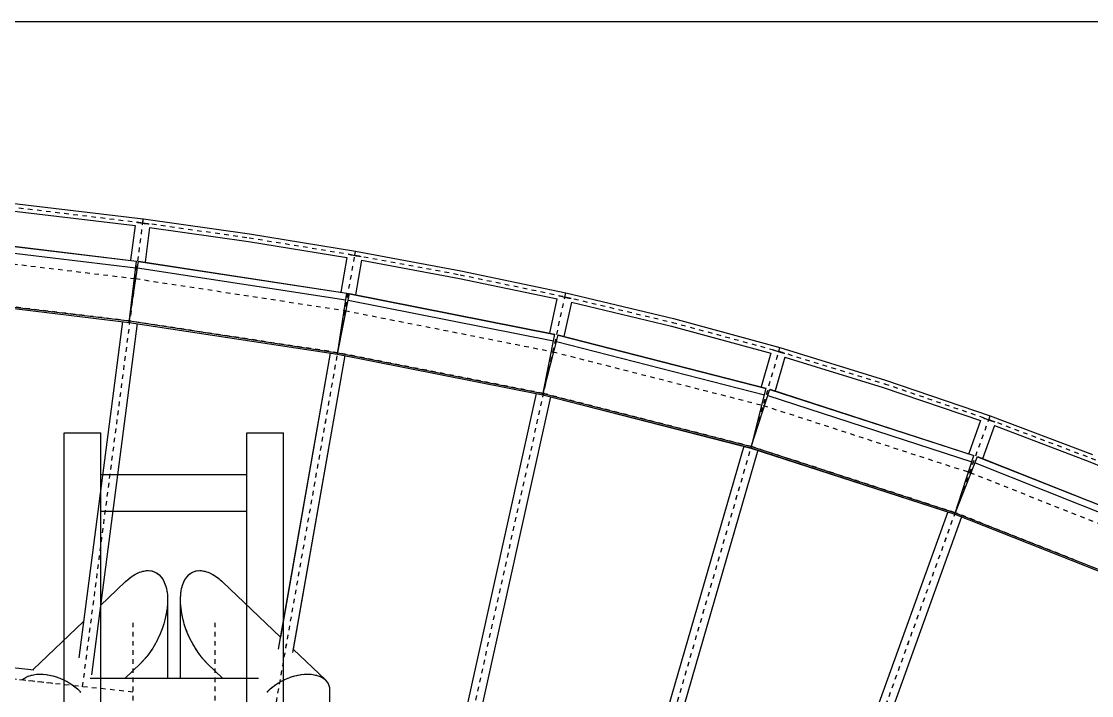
# Model space of a CAD drawing. Header units: millimetres. Extents: x 149919 to 150445, y 136651 to 136866.
# Drawn here: x 150370.12 to 150393.57, y 136850.75 to 136865.53 of the extents above; entities that cross this region are included whole.
import ezdxf

# ---------------------------------------------------------------- set-up
doc = ezdxf.new("R2010")
doc.units = ezdxf.units.MM
doc.header["$LTSCALE"] = 0.25
doc.linetypes.add('CENTER', pattern=[50.8, 31.75, -6.35, 6.35, -6.35])
doc.linetypes.add('XKITLINE00', pattern=[0])

# ---------------------------------------------------------------- blocks, each defined once
blk = doc.blocks.new('çatıı')
at = {"color": 8, "linetype": 'CENTER'}
for p, q in [((22666.7, 21126), (23097, 21074.3)), ((22965, 20057.8), (23097, 21074.3)), ((23097, 21074.3), (23329.7, 21041.4)), ((23329.7, 21041.4), (23561.5, 21003.4)), ((22653.3, 21003.2), (23081.1, 20951.8)), ((23382.7, 19984.5), (23561.5, 21003.4)), ((23561.5, 21003.4), (23792.2, 20960.3)), ((23792.2, 20960.3), (24022, 20912.1)), ((22965, 20057.8), (23081.1, 20951.8)), ((23081.1, 20951.8), (23540.2, 20881.8)), ((23067.7, 20859.1), (22643.2, 20910.2)), ((23800.5, 19911.3), (24022, 20912.1)), ((24022, 20912.1), (24257.2, 20856)), ((23382.7, 19984.5), (23540.2, 20881.8)), ((23540.2, 20881.8), (23995.3, 20791.5)), ((23524, 20789.5), (23067.7, 20859.1)), ((24257.2, 20856), (24490.5, 20792.5)), ((23974, 20700.3), (23524, 20789.5)), ((23800.5, 19911.3), (23995.3, 20791.5)), ((23995.3, 20791.5), (24456.2, 20673.9)), ((24201.8, 19795.1), (24490.5, 20792.5)), ((24490.5, 20792.5), (24721.7, 20721.6)), ((24721.7, 20721.6), (24950.4, 20643.3)), ((24430.1, 20583.9), (23974, 20700.3)), ((24201.8, 19795.1), (24456.2, 20673.9)), ((24456.2, 20673.9), (24908.6, 20527.1)), ((24603, 19679), (24950.4, 20643.3)), ((24950.4, 20643.3), (25174.5, 20558.5)), ((24876.9, 20438.9), (24430.1, 20583.9)), ((25174.5, 20558.5), (25395.7, 20466.8)), ((24603, 19679), (24908.6, 20527.1)), ((24908.6, 20527.1), (25346.6, 20353.4)), ((25309.3, 20267.5), (24876.9, 20438.9)), ((23075, 20197.8), (23075, 18543.8)), ((23255, 20197.8), (23255, 18543.8)), ((23075, 20045.8), (22145, 20147.3)), ((22900, 20064.9), (22145, 20147.3)), ((22900, 20064.9), (22555, 20102.6))]:
    blk.add_line(p, q, dxfattribs=at)
at = {"color": 8, "linetype": 'XKITLINE00'}
for p, q in [((22667.7, 21134.3), (23098, 21082.6)), ((22681.8, 21115.7), (23080, 21067.9)), ((23097, 21074.3), (23098.1, 21082.6)), ((23097, 21074.3), (23098, 21082.6)), ((23098.1, 21082.6), (23330.9, 21049.7)), ((23079.9, 21067.9), (23070, 20991.9)), ((23083.3, 21075.5), (23083.6, 21075.5)), ((23083.6, 21075.5), (23085.6, 21075)), ((23083.9, 21075.5), (23084.1, 21075.4)), ((23084.1, 21075.4), (23086, 21075)), ((23085.6, 21075), (23088, 21074.6)), ((23086, 21075), (23088.3, 21074.6)), ((23088, 21074.6), (23090.8, 21074.1)), ((23088.3, 21074.6), (23091, 21074.2)), ((23090.8, 21074.1), (23093.8, 21073.7)), ((23091, 21074.2), (23093.9, 21073.7)), ((23093.8, 21073.7), (23096.9, 21073.3)), ((23093.9, 21073.7), (23096.9, 21073.3)), ((23096.2, 21067.1), (23096.2, 21067.1)), ((23097, 21074.3), (23096.9, 21073.3)), ((23097, 21074.3), (23096.9, 21073.3)), ((23096.9, 21073.3), (23100, 21072.9)), ((23096.9, 21073.3), (23099.9, 21072.9)), ((23099.9, 21072.9), (23102.8, 21072.6)), ((23100, 21072.9), (23103, 21072.6)), ((23111.9, 21063.7), (23102, 20987.5)), ((23102.8, 21072.6), (23105.5, 21072.4)), ((23103, 21072.6), (23105.8, 21072.3)), ((23105.5, 21072.4), (23107.9, 21072.2)), ((23105.8, 21072.3), (23108.3, 21072.1)), ((23107.9, 21072.2), (23109.8, 21072.1)), ((23108.3, 21072.1), (23110.3, 21072)), ((23109.8, 21072.1), (23110, 21072.1)), ((23110.3, 21072), (23110.6, 21072)), ((23111.9, 21063.7), (23328.4, 21033.1)), ((22658.9, 21041.3), (23083.4, 20990.3)), ((22658.9, 21040.9), (23083.4, 20989.8)), ((23328.4, 21033.1), (23544.2, 20997.7)), ((23330.9, 21049.7), (23563, 21011.7)), ((22657.1, 21026.6), (23081.7, 20975.6)), ((23561.3, 21002.4), (23563, 21011.7)), ((23561.3, 21002.4), (23563, 21011.7)), ((23563, 21011.7), (23793.9, 20968.5)), ((23067.2, 20855.9), (23087.6, 20989.7)), ((23067.3, 20855.9), (23083.4, 20990.3)), ((23087.5, 20989.3), (23543.9, 20919.6)), ((23087.6, 20989.7), (23543.9, 20920.1)), ((23544.1, 20997.7), (23530.9, 20922.1)), ((23547.9, 21005.3), (23548.2, 21005.2)), ((23548.2, 21005.2), (23550.1, 21004.7)), ((23548.5, 21005.2), (23548.6, 21005.1)), ((23548.6, 21005.1), (23550.5, 21004.6)), ((23550.1, 21004.7), (23552.5, 21004.1)), ((23550.5, 21004.6), (23552.8, 21004.1)), ((23552.5, 21004.1), (23555.3, 21003.6)), ((23552.8, 21004.1), (23555.5, 21003.6)), ((23555.3, 21003.6), (23558.2, 21003)), ((23555.5, 21003.6), (23558.4, 21003)), ((23558.2, 21003), (23561.3, 21002.4)), ((23558.4, 21003), (23561.3, 21002.4)), ((23561.3, 21002.4), (23564.4, 21001.9)), ((23561.3, 21002.4), (23564.3, 21001.9)), ((23575.9, 20992.2), (23562.7, 20916.5)), ((23564.3, 21001.9), (23567.2, 21001.5)), ((23564.4, 21001.9), (23567.4, 21001.4)), ((23567.2, 21001.5), (23569.9, 21001.1)), ((23567.4, 21001.4), (23570.2, 21001)), ((23569.9, 21001.1), (23572.3, 21000.8)), ((23570.2, 21001), (23572.6, 21000.7)), ((23572.3, 21000.8), (23574.2, 21000.6)), ((23572.6, 21000.7), (23574.6, 21000.5)), ((23574.2, 21000.6), (23574.4, 21000.6)), ((23574.6, 21000.5), (23575, 21000.5)), ((23575.9, 20992.2), (23790.6, 20952.1)), ((23085.4, 20975.1), (23541.7, 20905.4)), ((23793.9, 20968.5), (24023.8, 20920.3)), ((23790.6, 20952.1), (24004.4, 20907.2)), ((23523.4, 20786.3), (23549.7, 20919.1)), ((23523.5, 20786.3), (23543.9, 20920.1)), ((23549.6, 20918.6), (23999.6, 20829.4)), ((23549.7, 20919.1), (23999.7, 20829.8)), ((24008.4, 20914.5), (24008.7, 20914.4)), ((24008.7, 20914.4), (24010.6, 20913.8)), ((24009, 20914.4), (24009.2, 20914.3)), ((24009.2, 20914.3), (24011, 20913.8)), ((24010.6, 20913.8), (24013, 20913.2)), ((24011, 20913.8), (24013.3, 20913.1)), ((24013, 20913.2), (24015.7, 20912.5)), ((24013.3, 20913.1), (24015.9, 20912.5)), ((24015.7, 20912.5), (24018.7, 20911.8)), ((24015.9, 20912.5), (24018.8, 20911.8)), ((24021.7, 20911.1), (24023.8, 20920.3)), ((24021.7, 20911.1), (24023.8, 20920.3)), ((24023.8, 20920.3), (24259.3, 20864.2)), ((24023.8, 20920.3), (24023.8, 20920.3)), ((24023.8, 20920.3), (24023.8, 20920.3)), ((22642.8, 20907), (23067.2, 20855.9)), ((22642.8, 20906.8), (23067.3, 20855.8)), ((22643.2, 20910.2), (23067.7, 20859.1)), ((23546.8, 20904.5), (23996.8, 20815.3)), ((24004.3, 20907.2), (23987.7, 20832.2)), ((24018.7, 20911.8), (24021.7, 20911.1)), ((24018.8, 20911.8), (24021.7, 20911.1)), ((24035.9, 20900.1), (24019.2, 20825)), ((24021.7, 20911.1), (24024.8, 20910.4)), ((24021.7, 20911.1), (24024.7, 20910.5)), ((24024.7, 20910.5), (24027.6, 20909.9)), ((24024.8, 20910.4), (24027.8, 20909.8)), ((24027.6, 20909.9), (24030.2, 20909.4)), ((24027.8, 20909.8), (24030.5, 20909.3)), ((24030.2, 20909.4), (24032.6, 20909)), ((24030.5, 20909.3), (24032.9, 20908.9)), ((24032.6, 20909), (24034.5, 20908.7)), ((24032.9, 20908.9), (24034.9, 20908.6)), ((24034.5, 20908.7), (24034.7, 20908.7)), ((24034.9, 20908.6), (24035.3, 20908.6)), ((24035.8, 20900.1), (24255.1, 20847.9)), ((23052.6, 20857.6), (22956.9, 20121.1)), ((23084.6, 20853.1), (22984.7, 20083.9)), ((23067.2, 20855.9), (23067.2, 20855.8)), ((23067.2, 20855.9), (23523.4, 20786.3)), ((23067.2, 20855.9), (23067.3, 20855.9)), ((23067.2, 20855.8), (23523.5, 20786.2)), ((23067.3, 20855.9), (23067.3, 20855.8)), ((23067.7, 20859.1), (23524, 20789.5)), ((24255.1, 20847.9), (24472.6, 20788.7)), ((24259.3, 20864.2), (24492.8, 20800.6)), ((23973.2, 20697.1), (24006.6, 20828.3)), ((23973.3, 20697.1), (23999.7, 20829.8)), ((24006.5, 20827.8), (24462.6, 20711.4)), ((24006.6, 20828.3), (24462.8, 20711.9)), ((24002.9, 20813.9), (24459.1, 20697.5)), ((24477.1, 20795.9), (24477.4, 20795.7)), ((24477.4, 20795.7), (24479.3, 20795)), ((24477.7, 20795.7), (24477.9, 20795.6)), ((24477.9, 20795.6), (24479.7, 20794.9)), ((24490.2, 20791.6), (24492.8, 20800.6)), ((24490.2, 20791.6), (24492.8, 20800.6)), ((24492.8, 20800.6), (24724.3, 20729.6)), ((23507.5, 20788.6), (23393.7, 20140.3)), ((23507.4, 20788.6), (23398.3, 20166.5)), ((23539.2, 20783.1), (23425, 20132.3)), ((23539.2, 20783), (23426.4, 20139.7)), ((23523.4, 20786.3), (23523.3, 20786.2)), ((23523.3, 20786.2), (23973.3, 20696.9)), ((23523.4, 20786.3), (23973.2, 20697.1)), ((23523.4, 20786.3), (23523.5, 20786.3)), ((23523.5, 20786.3), (23523.5, 20786.2)), ((23524, 20789.5), (23974, 20700.3)), ((23994.5, 20787.4), (23994.5, 20787.4)), ((23994.8, 20789.3), (23994.8, 20789.3)), ((24472.6, 20788.7), (24451.2, 20714.8)), ((24479.3, 20795), (24481.6, 20794.2)), ((24479.7, 20794.9), (24482, 20794.2)), ((24481.6, 20794.2), (24484.3, 20793.4)), ((24482, 20794.2), (24484.5, 20793.3)), ((24503.6, 20779.7), (24482.2, 20705.9)), ((24484.3, 20793.4), (24487.2, 20792.5)), ((24484.5, 20793.3), (24487.3, 20792.5)), ((24487.2, 20792.5), (24490.2, 20791.6)), ((24487.3, 20792.5), (24490.2, 20791.6)), ((24490.2, 20791.6), (24493.3, 20790.7)), ((24490.2, 20791.6), (24493.2, 20790.8)), ((24493.2, 20790.8), (24496, 20790)), ((24493.3, 20790.7), (24496.2, 20789.9)), ((24496, 20790), (24498.6, 20789.4)), ((24496.2, 20789.9), (24498.9, 20789.2)), ((24498.6, 20789.4), (24500.9, 20788.8)), ((24498.9, 20789.2), (24501.3, 20788.7)), ((24500.9, 20788.8), (24502.8, 20788.4)), ((24501.3, 20788.7), (24503.2, 20788.3)), ((24502.8, 20788.4), (24503, 20788.4)), ((24503.2, 20788.3), (24503.6, 20788.2)), ((24503.6, 20779.7), (24719.1, 20713.6)), ((24724.3, 20729.6), (24953.3, 20651.2)), ((24429.1, 20580.8), (24470.9, 20709.5)), ((24429.3, 20580.8), (24462.8, 20711.9)), ((24470.7, 20709.1), (24917.5, 20564.1)), ((24470.9, 20709.5), (24917.6, 20564.6)), ((24719.1, 20713.6), (24932.4, 20640.6)), ((23958.5, 20699.9), (23790.1, 19938.9)), ((23958.5, 20699.9), (23790.1, 19938.9)), ((23989.9, 20692.7), (23821.5, 19931.6)), ((23989.9, 20692.7), (23821.5, 19931.6)), ((23973.2, 20697.1), (23973.1, 20697)), ((23973.1, 20697), (24429.2, 20580.6)), ((23973.2, 20697.1), (24429.3, 20580.8)), ((23973.2, 20697.1), (23973.3, 20697.1)), ((23973.3, 20697.1), (23973.3, 20696.9)), ((23974, 20700.3), (24430.1, 20583.9)), ((24466.3, 20695.4), (24913, 20550.4)), ((24932.3, 20640.6), (24906.2, 20568.3)), ((24937.3, 20647.4), (24937.6, 20647.3)), ((24937.6, 20647.3), (24939.5, 20646.5)), ((24937.9, 20647.2), (24938.1, 20647.2)), ((24938.1, 20647.2), (24939.8, 20646.4)), ((24939.5, 20646.5), (24941.7, 20645.5)), ((24939.8, 20646.4), (24942, 20645.5)), ((24941.7, 20645.5), (24944.3, 20644.5)), ((24942, 20645.5), (24944.5, 20644.5)), ((24944.3, 20644.5), (24947.1, 20643.4)), ((24944.5, 20644.5), (24947.3, 20643.4)), ((24947.1, 20643.4), (24950.1, 20642.3)), ((24947.3, 20643.4), (24950.1, 20642.4)), ((24950.1, 20642.4), (24953.3, 20651.2)), ((24950.1, 20642.4), (24953.3, 20651.2)), ((24950.1, 20642.4), (24953, 20641.4)), ((24950.1, 20642.3), (24953.1, 20641.3)), ((24953, 20641.4), (24955.8, 20640.4)), ((24953.1, 20641.3), (24955.9, 20640.3)), ((24953.3, 20651.2), (25177.6, 20566.4)), ((24955.8, 20640.4), (24958.3, 20639.6)), ((24955.9, 20640.3), (24958.6, 20639.5)), ((24958.3, 20639.6), (24960.6, 20638.9)), ((24958.6, 20639.5), (24960.9, 20638.7)), ((24960.6, 20638.9), (24962.5, 20638.4)), ((24960.9, 20638.7), (24962.9, 20638.2)), ((24962.5, 20638.4), (24962.6, 20638.3)), ((24962.9, 20638.2), (24963.2, 20638.1)), ((24962.7, 20629.7), (24936.6, 20557.3)), ((24962.7, 20629.7), (25171.4, 20550.7)), ((24413.5, 20584.6), (24193.3, 19824)), ((24444.5, 20575.7), (24224.3, 19815)), ((24429.1, 20580.8), (24875.7, 20435.9)), ((24429.2, 20580.6), (24875.7, 20435.7)), ((24430.1, 20583.9), (24876.9, 20438.9)), ((24875.7, 20435.9), (24925.5, 20561.7)), ((24875.9, 20435.8), (24917.6, 20564.6)), ((24925.4, 20561.3), (25357.8, 20389.8)), ((24925.5, 20561.7), (25358, 20390.3)), ((24920.1, 20547.9), (25352.5, 20376.5)), ((25171.4, 20550.7), (25377.5, 20465.2)), ((24907.9, 20525), (24907.9, 20525)), ((24860.3, 20440.7), (24596.1, 19707.4)), ((24860.4, 20440.7), (24596.2, 19707.4)), ((24890.6, 20429.8), (24626.5, 19696.5)), ((24890.7, 20429.8), (24626.5, 19696.5)), ((24875.7, 20435.9), (25307.9, 20264.5)), ((24875.7, 20435.7), (25307.9, 20264.4)), ((24876.9, 20438.9), (25309.3, 20267.5)), ((23073.5, 20299.6), (23080.9, 20304.2)), ((23080.9, 20304.2), (23088.3, 20307.8)), ((23081.6, 20304.5), (23082.5, 20305)), ((23082.5, 20305), (23085.7, 20306.5)), ((23088.3, 20307.8), (23095.6, 20310.3)), ((23089, 20308), (23089.9, 20308.4)), ((23089.9, 20308.4), (23093, 20309.4)), ((23095.6, 20310.3), (23102.7, 20311.8)), ((23096.3, 20310.5), (23097.1, 20310.7)), ((23097.1, 20310.7), (23100.2, 20311.3)), ((23102.7, 20311.8), (23109.5, 20312.1)), ((23103.4, 20311.8), (23104.2, 20312)), ((23104.2, 20312), (23107.1, 20312)), ((23109.5, 20312.1), (23116, 20311.4)), ((23110.1, 20312.1), (23110.9, 20312.1)), ((23110.9, 20312.1), (23113.7, 20311.6)), ((23116, 20311.4), (23122.1, 20309.5)), ((23116.6, 20311.2), (23117.3, 20311.1)), ((23117.3, 20311.1), (23120, 20310.2)), ((23122.1, 20309.5), (23127.8, 20306.6)), ((23122.7, 20309.3), (23123.3, 20309)), ((23123.3, 20309), (23125.8, 20307.7)), ((23127.8, 20306.6), (23132.9, 20302.6)), ((23128.3, 20306.2), (23128.9, 20305.9)), ((23128.9, 20305.9), (23131.1, 20304.1)), ((23197.1, 20302.6), (23202.2, 20306.6)), ((23198.9, 20304.1), (23201.1, 20305.9)), ((23201.1, 20305.9), (23201.7, 20306.2)), ((23202.2, 20306.6), (23207.9, 20309.5)), ((23204.2, 20307.7), (23206.7, 20309)), ((23206.7, 20309), (23207.3, 20309.3)), ((23207.9, 20309.5), (23214, 20311.4)), ((23210, 20310.2), (23212.7, 20311.1)), ((23212.7, 20311.1), (23213.4, 20311.2)), ((23214, 20311.4), (23220.4, 20312.1)), ((23216.3, 20311.6), (23219.1, 20312.1)), ((23219.1, 20312.1), (23219.8, 20312.1)), ((23220.4, 20312.1), (23227.3, 20311.8)), ((23222.9, 20312), (23225.8, 20312)), ((23225.8, 20312), (23226.6, 20311.8)), ((23227.3, 20311.8), (23234.4, 20310.3)), ((23229.8, 20311.3), (23232.9, 20310.7)), ((23232.9, 20310.7), (23233.7, 20310.5)), ((23234.4, 20310.3), (23241.6, 20307.8)), ((23237, 20309.4), (23240.1, 20308.4)), ((23240.1, 20308.4), (23241, 20308)), ((23241.6, 20307.8), (23249.1, 20304.2)), ((23244.3, 20306.5), (23247.5, 20305)), ((23247.5, 20305), (23248.4, 20304.5)), ((23249.1, 20304.2), (23256.5, 20299.6)), ((23004.4, 20235.8), (23058.6, 20287.5)), ((23058.6, 20287.5), (23066, 20294)), ((23059.3, 20288.1), (23060.1, 20288.9)), ((23060.1, 20288.9), (23063.3, 20291.6)), ((23066, 20294), (23073.5, 20299.6)), ((23066.7, 20294.5), (23067.5, 20295.2)), ((23067.5, 20295.2), (23070.7, 20297.6)), ((23074.2, 20300), (23075, 20300.6)), ((23075, 20300.6), (23078.2, 20302.5)), ((23132.9, 20302.6), (23137.5, 20297.7)), ((23133.3, 20302.2), (23133.9, 20301.7)), ((23133.9, 20301.7), (23135.8, 20299.5)), ((23137.5, 20297.7), (23141.5, 20291.7)), ((23137.9, 20297.1), (23138.4, 20296.5)), ((23138.4, 20296.5), (23140, 20293.9)), ((23141.5, 20291.7), (23144.8, 20284.9)), ((23141.8, 20291.1), (23142.2, 20290.4)), ((23142.2, 20290.4), (23143.6, 20287.4)), ((23144.8, 20284.9), (23147.4, 20277.2)), ((23145, 20284.1), (23145.4, 20283.4)), ((23145.4, 20283.4), (23146.5, 20280.1)), ((23185.2, 20284.9), (23182.5, 20277.2)), ((23184.6, 20283.4), (23183.5, 20280.1)), ((23184.9, 20284.1), (23184.6, 20283.4)), ((23188.5, 20291.7), (23185.2, 20284.9)), ((23187.8, 20290.4), (23186.4, 20287.4)), ((23188.2, 20291.1), (23187.8, 20290.4)), ((23192.5, 20297.7), (23188.5, 20291.7)), ((23191.6, 20296.5), (23190, 20293.9)), ((23192.1, 20297.1), (23191.6, 20296.5)), ((23197.1, 20302.6), (23192.5, 20297.7)), ((23196.1, 20301.7), (23194.2, 20299.5)), ((23196.1, 20301.7), (23196.7, 20302.2)), ((23251.8, 20302.5), (23255, 20300.6)), ((23255, 20300.6), (23255.8, 20300)), ((23256.5, 20299.6), (23264, 20294)), ((23259.3, 20297.6), (23262.5, 20295.2)), ((23262.5, 20295.2), (23263.3, 20294.5)), ((23264, 20294), (23271.4, 20287.5)), ((23266.7, 20291.6), (23269.9, 20288.9)), ((23269.9, 20288.9), (23270.7, 20288.1)), ((23271.4, 20287.5), (23398.3, 20166.5)), ((23147.4, 20277.2), (23149.4, 20268.8)), ((23147.6, 20276.4), (23147.9, 20275.5)), ((23147.9, 20275.5), (23148.7, 20272)), ((23149.4, 20268.8), (23150.7, 20259.6)), ((23149.5, 20267.9), (23149.7, 20266.9)), ((23149.7, 20266.9), (23150.2, 20263.1)), ((23150.7, 20259.6), (23151.2, 20249.9)), ((23150.7, 20258.7), (23150.8, 20257.7)), ((23150.8, 20257.7), (23151, 20253.7)), ((23179.3, 20259.6), (23178.8, 20249.9)), ((23179.2, 20257.7), (23179, 20253.7)), ((23179.3, 20258.7), (23179.2, 20257.7)), ((23180.6, 20268.8), (23179.3, 20259.6)), ((23180.3, 20266.9), (23179.8, 20263.1)), ((23180.5, 20267.9), (23180.3, 20266.9)), ((23182.5, 20277.2), (23180.6, 20268.8)), ((23182.1, 20275.5), (23181.3, 20272)), ((23182.3, 20276.4), (23182.1, 20275.5)), ((23151, 20239.7), (23150, 20229)), ((23150.8, 20237.5), (23150.4, 20233.2)), ((23150.9, 20238.6), (23150.8, 20237.5)), ((23151.2, 20249.9), (23151, 20239.7)), ((23151.2, 20247.8), (23151, 20243.7)), ((23151.2, 20248.9), (23151.2, 20247.8)), ((23151.2, 20247.8), (23151.2, 20076.6)), ((23178.8, 20249.9), (23179, 20239.7)), ((23178.8, 20248.9), (23178.8, 20247.8)), ((23178.8, 20247.8), (23178.8, 20076.6)), ((23178.8, 20247.8), (23178.9, 20243.7)), ((23179, 20239.7), (23180, 20229)), ((23179.1, 20238.6), (23179.2, 20237.5)), ((23179.2, 20237.5), (23179.6, 20233.2)), ((23148.3, 20218.1), (23146, 20207)), ((23147.9, 20215.8), (23146.9, 20211.4)), ((23148.1, 20217), (23147.9, 20215.8)), ((23150, 20229), (23148.3, 20218.1)), ((23149.7, 20226.8), (23149, 20222.4)), ((23149.8, 20227.9), (23149.7, 20226.8)), ((23180, 20229), (23181.6, 20218.1)), ((23180.1, 20227.9), (23180.3, 20226.8)), ((23180.3, 20226.8), (23181, 20222.4)), ((23181.6, 20218.1), (23184, 20207)), ((23181.9, 20217), (23182.1, 20215.8)), ((23182.1, 20215.8), (23183.1, 20211.4)), ((22856.9, 20095.2), (22967.2, 20200.3)), ((23142.9, 20195.8), (23139.2, 20184.6)), ((23142.2, 20193.5), (23140.7, 20189)), ((23142.5, 20194.6), (23142.2, 20193.5)), ((23146, 20207), (23142.9, 20195.8)), ((23145.4, 20204.7), (23144.1, 20200.2)), ((23145.7, 20205.8), (23145.4, 20204.7)), ((23184, 20207), (23187.1, 20195.8)), ((23184.3, 20205.8), (23184.6, 20204.7)), ((23184.6, 20204.7), (23185.9, 20200.2)), ((23187.1, 20195.8), (23190.8, 20184.6)), ((23187.5, 20194.6), (23187.8, 20193.5)), ((23187.8, 20193.5), (23189.3, 20189)), ((23130, 20162.7), (23124.5, 20152.2)), ((23134.9, 20173.5), (23130, 20162.7)), ((23133.9, 20171.2), (23131.9, 20166.9)), ((23134.4, 20172.4), (23133.9, 20171.2)), ((23139.2, 20184.6), (23134.9, 20173.5)), ((23138.4, 20182.3), (23136.6, 20177.9)), ((23138.8, 20183.4), (23138.4, 20182.3)), ((23190.8, 20184.6), (23195.1, 20173.5)), ((23191.2, 20183.4), (23191.6, 20182.3)), ((23191.6, 20182.3), (23193.4, 20177.9)), ((23195.1, 20173.5), (23200, 20162.7)), ((23195.6, 20172.4), (23196.1, 20171.2)), ((23196.1, 20171.2), (23198.1, 20166.9)), ((23200, 20162.7), (23205.5, 20152.2)), ((23118.6, 20142.1), (23112.3, 20132.6)), ((23117.3, 20140.1), (23114.7, 20136.3)), ((23118, 20141.2), (23117.3, 20140.1)), ((23124.5, 20152.2), (23118.6, 20142.1)), ((23123.3, 20150.1), (23120.9, 20146)), ((23123.9, 20151.2), (23123.3, 20150.1)), ((23128.9, 20160.5), (23126.7, 20156.3)), ((23129.4, 20161.6), (23128.9, 20160.5)), ((23200.6, 20161.6), (23201.1, 20160.5)), ((23201.1, 20160.5), (23203.3, 20156.3)), ((23205.5, 20152.2), (23211.4, 20142.1)), ((23206.1, 20151.2), (23206.7, 20150.1)), ((23206.7, 20150.1), (23209.1, 20146)), ((23211.4, 20142.1), (23217.7, 20132.6)), ((23212, 20141.2), (23212.7, 20140.1)), ((23212.7, 20140.1), (23215.3, 20136.3)), ((23426.3, 20139.7), (23496.9, 20072.5)), ((22571.9, 20126.3), (22858.1, 20095)), ((23098.6, 20115.5), (23091.4, 20108.1)), ((23105.6, 20123.7), (23098.6, 20115.5)), ((23104.2, 20122), (23101.2, 20118.6)), ((23104.9, 20122.9), (23104.2, 20122)), ((23112.3, 20132.6), (23105.6, 20123.7)), ((23110.9, 20130.7), (23108.1, 20127.1)), ((23111.6, 20131.7), (23110.9, 20130.7)), ((23217.7, 20132.6), (23224.4, 20123.7)), ((23218.4, 20131.7), (23219.1, 20130.7)), ((23219.1, 20130.7), (23221.9, 20127.1)), ((23224.4, 20123.7), (23231.4, 20115.5)), ((23225.1, 20122.9), (23225.8, 20122)), ((23225.8, 20122), (23228.8, 20118.6)), ((23231.4, 20115.5), (23238.6, 20108.1)), ((23058.3, 20076.6), (23091.4, 20108.1)), ((23094.1, 20110.9), (23097.1, 20113.9)), ((23097.9, 20114.8), (23097.1, 20113.9)), ((23232.1, 20114.8), (23232.9, 20113.9)), ((23232.9, 20113.9), (23235.9, 20110.9)), ((23238.6, 20108.1), (23271.7, 20076.6)), ((22832.8, 20072.2), (22832.4, 20071.7)), ((22832.8, 20072.2), (22836.6, 20075.4)), ((22833.1, 20072.5), (22833, 20072.4)), ((22833.1, 20072.5), (22834.4, 20073.6)), ((22833.1, 20072.5), (22833.9, 20073.2)), ((22836.6, 20075.4), (22836.9, 20075.6)), ((22836.9, 20075.6), (22841.1, 20078.3)), ((22836.9, 20075.6), (22837, 20075.7)), ((22837, 20075.7), (22838.5, 20076.6)), ((22841.1, 20078.3), (22846.1, 20080.6)), ((22841.4, 20078.4), (22841.5, 20078.5)), ((22841.5, 20078.5), (22843.1, 20079.2)), ((22846.1, 20080.6), (22851.7, 20082.5)), ((22846.4, 20080.7), (22846.6, 20080.8)), ((22846.6, 20080.8), (22848.3, 20081.4)), ((22851.7, 20082.5), (22857.7, 20083.9)), ((22852, 20082.6), (22852.2, 20082.7)), ((22852.2, 20082.7), (22854, 20083.1)), ((22857.7, 20083.9), (22864.1, 20084.8)), ((22858, 20084), (22858.2, 20084)), ((22858.2, 20084), (22860.2, 20084.3)), ((22864.1, 20084.8), (22870.8, 20085.2)), ((22864.5, 20084.8), (22864.7, 20084.8)), ((22864.7, 20084.8), (22866.8, 20084.9)), ((22870.8, 20085.2), (22877.9, 20085)), ((22871.3, 20085.2), (22871.5, 20085.2)), ((22871.5, 20085.2), (22873.7, 20085.1)), ((22877.9, 20085), (22885.1, 20084.3)), ((22878.3, 20085), (22878.5, 20085)), ((22878.5, 20085), (22880.9, 20084.7)), ((22885.1, 20084.3), (22892.5, 20083.1)), ((22885.6, 20084.3), (22885.8, 20084.2)), ((22885.8, 20084.2), (22888.3, 20083.8)), ((22892.5, 20083.1), (22900, 20081.4)), ((22893, 20083), (22893.2, 20083)), ((22893.2, 20083), (22895.8, 20082.4)), ((22900, 20081.4), (22907.5, 20079.3)), ((22900.4, 20081.3), (22900.7, 20081.3)), ((22900.7, 20081.3), (22903.3, 20080.5)), ((22907.5, 20079.3), (22914.9, 20076.6)), ((22907.9, 20079.1), (22908.1, 20079)), ((22908.1, 20079), (22910.9, 20078)), ((22914.9, 20076.6), (22922.1, 20073.5)), ((22915.2, 20076.4), (22915.5, 20076.3)), ((22915.5, 20076.3), (22918.3, 20075.1)), ((22922.1, 20073.5), (22929.2, 20070)), ((22922.5, 20073.3), (22922.8, 20073.2)), ((22922.8, 20073.2), (22925.6, 20071.8)), ((22929.2, 20070), (22935.9, 20066.2)), ((22929.5, 20069.8), (22929.8, 20069.7)), ((22929.8, 20069.7), (22932.6, 20068.1)), ((22981.3, 20076.6), (23350.5, 20076.6)), ((23394.1, 20066.2), (23400.8, 20070)), ((23397.4, 20068.1), (23400.2, 20069.7)), ((23400.2, 20069.7), (23400.5, 20069.8)), ((23400.8, 20070), (23407.9, 20073.5)), ((23404.4, 20071.8), (23407.2, 20073.2)), ((23407.2, 20073.2), (23407.5, 20073.3)), ((23407.9, 20073.5), (23415.1, 20076.6)), ((23411.7, 20075.1), (23414.5, 20076.3)), ((23414.5, 20076.3), (23414.7, 20076.4)), ((23415.1, 20076.6), (23422.5, 20079.3)), ((23419.1, 20078), (23421.8, 20079)), ((23421.8, 20079), (23422.1, 20079.1)), ((23422.5, 20079.3), (23430, 20081.4)), ((23426.6, 20080.5), (23429.3, 20081.3)), ((23429.3, 20081.3), (23429.6, 20081.3)), ((23430, 20081.4), (23437.5, 20083.1)), ((23434.2, 20082.4), (23436.8, 20083)), ((23436.8, 20083), (23437, 20083)), ((23437.5, 20083.1), (23444.9, 20084.3)), ((23441.7, 20083.8), (23444.2, 20084.2)), ((23444.2, 20084.2), (23444.4, 20084.3)), ((23444.9, 20084.3), (23452.1, 20085)), ((23449.1, 20084.7), (23451.5, 20085)), ((23451.5, 20085), (23451.7, 20085)), ((23452.1, 20085), (23459.2, 20085.2)), ((23456.3, 20085.1), (23458.5, 20085.2)), ((23458.5, 20085.2), (23458.7, 20085.2)), ((23459.2, 20085.2), (23465.9, 20084.8)), ((23463.2, 20084.9), (23465.3, 20084.8)), ((23465.3, 20084.8), (23465.5, 20084.8)), ((23465.9, 20084.8), (23472.3, 20083.9)), ((23469.8, 20084.3), (23471.8, 20084)), ((23471.8, 20084), (23471.9, 20084)), ((23472.3, 20083.9), (23478.3, 20082.5)), ((23475.9, 20083.1), (23477.8, 20082.7)), ((23477.8, 20082.7), (23478, 20082.6)), ((23478.3, 20082.5), (23483.9, 20080.6)), ((23481.6, 20081.4), (23483.4, 20080.8)), ((23483.4, 20080.8), (23483.5, 20080.7)), ((23483.9, 20080.6), (23488.9, 20078.3)), ((23486.8, 20079.2), (23488.5, 20078.5)), ((23488.5, 20078.5), (23488.6, 20078.4)), ((23488.9, 20078.3), (23493, 20075.6)), ((23491.5, 20076.6), (23493, 20075.7)), ((23493, 20075.7), (23493.1, 20075.6)), ((23493.1, 20075.6), (23493.4, 20075.4)), ((23493.4, 20075.4), (23497.2, 20072.2)), ((23495.6, 20073.6), (23496.9, 20072.5)), ((23496.9, 20072.5), (23497, 20072.4)), ((23497.2, 20072.2), (23500.4, 20068.5)), ((23499, 20070.1), (23500.1, 20068.9)), ((23500.1, 20068.9), (23500.2, 20068.7)), ((23500.4, 20068.5), (23502.9, 20064.5)), ((22935.9, 20066.2), (22942.3, 20062)), ((22936.2, 20066), (22936.5, 20065.8)), ((22936.5, 20065.8), (22939.2, 20064)), ((22942.3, 20062), (22948.3, 20057.4)), ((22942.6, 20061.7), (22942.9, 20061.6)), ((22942.9, 20061.6), (22945.5, 20059.6)), ((22948.3, 20057.4), (22953.9, 20052.7)), ((22948.6, 20057.2), (22948.9, 20057)), ((22948.9, 20057), (22951.3, 20054.9)), ((22953.9, 20052.7), (22958.9, 20047.7)), ((22954.1, 20052.5), (22954.4, 20052.2)), ((22954.4, 20052.2), (22956.6, 20050)), ((22958.9, 20047.7), (22960.9, 20045.4)), ((22959.1, 20047.5), (22959.3, 20047.2)), ((22959.3, 20047.2), (22960.9, 20045.4)), ((23370.7, 20047.2), (23369, 20045.4)), ((23371.1, 20047.7), (23369.1, 20045.4)), ((23370.9, 20047.5), (23370.7, 20047.2)), ((23371.1, 20047.7), (23376.1, 20052.7)), ((23375.6, 20052.2), (23373.4, 20050)), ((23375.6, 20052.2), (23375.9, 20052.5)), ((23376.1, 20052.7), (23381.7, 20057.4)), ((23378.7, 20054.9), (23381.1, 20057)), ((23381.1, 20057), (23381.4, 20057.2)), ((23381.7, 20057.4), (23387.7, 20062)), ((23384.5, 20059.6), (23387.1, 20061.6)), ((23387.1, 20061.6), (23387.4, 20061.7)), ((23387.7, 20062), (23394.1, 20066.2)), ((23390.8, 20064), (23393.5, 20065.8)), ((23393.5, 20065.8), (23393.8, 20066)), ((23501.8, 20066.4), (23502.7, 20064.9)), ((23502.7, 20064.9), (23502.8, 20064.8)), ((23502.9, 20064.5), (23504.7, 20060.2)), ((23503.9, 20062.2), (23504.6, 20060.6)), ((23504.6, 20060.6), (23504.6, 20060.4)), ((23504.7, 20060.2), (23505.8, 20055.6)), ((23505.3, 20057.8), (23505.8, 20056)), ((23505.8, 20056), (23505.8, 20055.8)), ((23505.8, 20055.6), (23506.2, 20050.7)), ((23506, 20053.1), (23506.2, 20051.2)), ((23506.2, 20051.2), (23506.2, 20051)), ((23506.2, 20050.7), (23506.2, 19985.5))]:
    blk.add_line(p, q, dxfattribs=at)
at = {"color": 5, "linetype": 'XKITLINE00'}
for p, q in [((22925, 20160.1), (22925, 20613.6)), ((22925, 20613.6), (23005, 20613.6)), ((23005, 20491.2), (23005, 20613.6)), ((23325, 20236.4), (23325, 20613.6)), ((23325, 20613.6), (23405, 20613.6)), ((23405, 20204.8), (23405, 20613.6)), ((23005, 20522.3), (23005, 20522.3)), ((23005, 20491.2), (23005, 20522.3)), ((23005, 20522.3), (23325, 20522.3)), ((23005, 20522.3), (23009, 20522.3)), ((23009, 20522.3), (23041.6, 20522.3)), ((23041.6, 20522.3), (23325, 20522.3)), ((23325, 20442.3), (23325, 20522.3)), ((23005, 20240.4), (23005, 20491.2)), ((23005, 20421.1), (23005, 20491.2)), ((23005, 19950.3), (23005, 20442.3)), ((23005, 20442.3), (23031.2, 20442.3)), ((23005, 20442.3), (23325, 20442.3)), ((23005, 20442.3), (23031.2, 20442.3)), ((23031.2, 20442.3), (23325, 20442.3)), ((23031.2, 20442.3), (23325, 20442.3)), ((23325, 20236.4), (23325, 20442.3)), ((23325, 20442.3), (23325, 20442.3)), ((23325, 20421.1), (23325, 20442.3)), ((23005, 19950.3), (23005, 20236.4)), ((23005, 19870.3), (23005, 20236.4)), ((23325, 19950.3), (23325, 20236.4)), ((23325, 19870.3), (23325, 20236.4)), ((23405, 19870.3), (23405, 20204.8)), ((22925, 19870.3), (22925, 20160.1))]:
    blk.add_line(p, q, dxfattribs=at)
at = {"color": 241, "linetype": 'XKITLINE00'}
blk.add_line((23005, 20236.4), (23005, 20240.4), dxfattribs=at)
blk.add_line((23005, 20236.4), (23005, 20240.4), dxfattribs=at)
at = {"color": 8, "linetype": 'XKITLINE00'}
for centre in [(23097, 21074.3), (23097, 21074.3), (23097, 21074.3), (23329.7, 21041.4), (23329.7, 21041.4), (23561.5, 21003.4), (23561.5, 21003.4), (23561.5, 21003.4), (23792.2, 20960.3), (23792.2, 20960.3), (23081.1, 20951.8), (23081.1, 20951.8), (23081.1, 20951.8), (24022, 20912.1), (24022, 20912.1), (24022, 20912.1), (23540.2, 20881.8), (23540.2, 20881.8), (23540.2, 20881.8), (23067.7, 20859.1), (23067.7, 20859.1), (24257.2, 20856), (24257.2, 20856), (23524, 20789.5), (23524, 20789.5), (23995.3, 20791.5), (23995.3, 20791.5), (23995.3, 20791.5), (24490.5, 20792.5), (24490.5, 20792.5), (24490.5, 20792.5), (24721.7, 20721.6), (24721.7, 20721.6), (23974, 20700.3), (23974, 20700.3), (24456.2, 20673.9), (24456.2, 20673.9), (24456.2, 20673.9), (24950.4, 20643.3), (24950.4, 20643.3), (24950.4, 20643.3), (24430.1, 20583.9), (24430.1, 20583.9), (25174.5, 20558.5), (25174.5, 20558.5), (24908.6, 20527.1), (24908.6, 20527.1), (24908.6, 20527.1), (24876.9, 20438.9), (24876.9, 20438.9), (23075, 20197.8), (23255, 20197.8), (22900, 20064.9), (22900, 20064.9), (22965, 20057.8), (22965, 20057.8), (23075, 20045.8)]:
    blk.add_circle(centre, 0.05, dxfattribs=at)

msp = doc.modelspace()

# ---------------------------------------------------------------- linework, layer by layer
msp.add_lwpolyline([(150191.663, 136865.525), (150444.543, 136865.525), (150444.543, 136651.486), (150191.663, 136651.486)], close=True)

# ---------------------------------------------------------------- block references
at = {"xscale": 0.009999943142843078, "yscale": 0.009999943142843078, "zscale": 0.009999943142843078}
msp.add_blockref('çatıı', (150141.814, 136650.373), dxfattribs=at)

doc.saveas('drawing.dxf')
